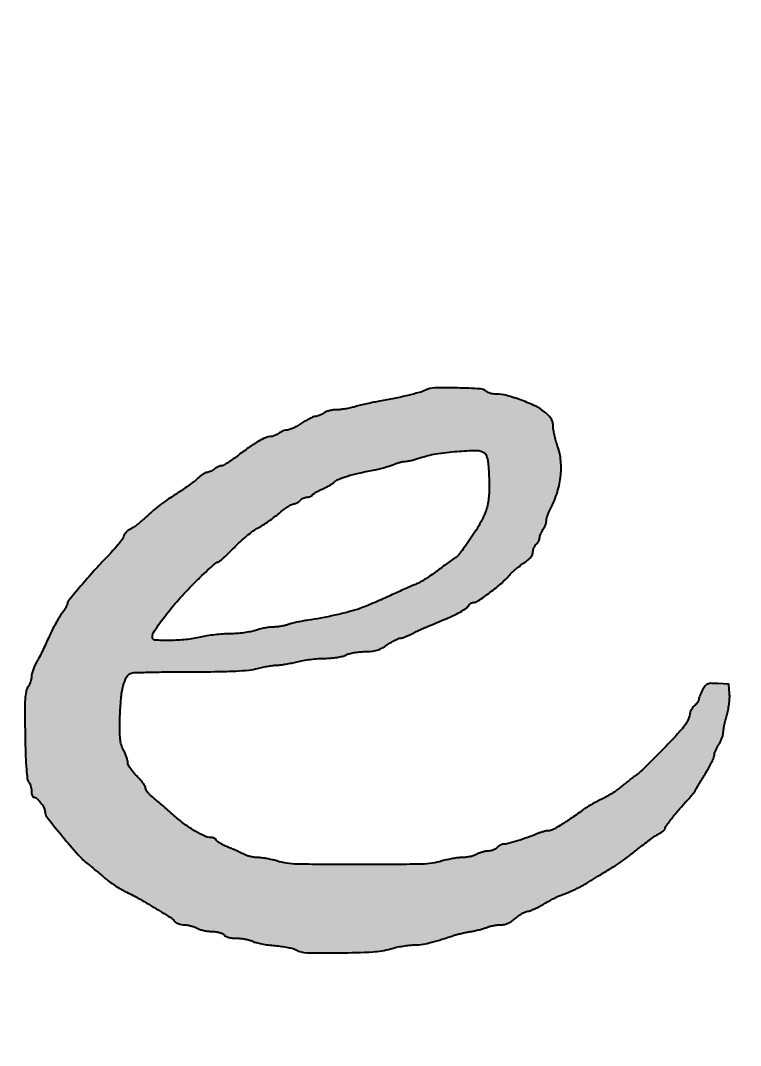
# Model space of a CAD drawing. Header units: millimetres. Extents: x 1287 to 21021, y -1522 to 4173.
# Drawn here: x 1391.1 to 1441.9, y 3714.7 to 3787 of the extents above; entities that cross this region are included whole.
import ezdxf

# ---------------------------------------------------------------- set-up
doc = ezdxf.new("R2010")
doc.units = ezdxf.units.MM

# ---------------------------------------------------------------- blocks, each defined once
blk = doc.blocks.new('logo2')
at = {"lineweight": 40}
h = blk.add_hatch(color=256, dxfattribs=at)
h.dxf.hatch_style = 1
h.paths.add_polyline_path([(16912.808, 10511.482, -0.10386), (16912.962, 10511.514, 0.074645), (16913.112, 10511.536, 0.015041), (16913.367, 10511.623, 0.015586), (16913.66, 10511.744, 0.014007), (16913.956, 10511.886, -0.00461), (16914.268, 10512.043, -0.003623), (16914.608, 10512.208, -0.003664), (16914.927, 10512.357, -0.009002), (16915.164, 10512.46, 0.003189), (16917.013, 10513.24, 0.016214), (16918.025, 10513.714, 0.027874), (16918.631, 10514.067, 0.11217), (16918.926, 10514.374, -0.07015), (16919.007, 10514.473, -0.053365), (16919.119, 10514.557, -0.054172), (16919.244, 10514.614, -0.07991), (16919.363, 10514.633, 0.154298), (16919.755, 10514.757, 0.008806), (16920.794, 10515.514, 0.014206), (16921.799, 10516.32, 0.041745), (16922.425, 10516.949, -0.027969), (16922.662, 10517.201, -0.013077), (16922.994, 10517.5, -0.012945), (16923.361, 10517.798, -0.017691), (16923.707, 10518.045, 0.023955), (16924.07, 10518.311, 0.048924), (16924.321, 10518.558, 0.064986), (16924.47, 10518.793, 0.109249), (16924.52, 10519.02, -0.057938), (16924.542, 10519.206, -0.043602), (16924.606, 10519.4, -0.044622), (16924.701, 10519.576, -0.07361), (16924.813, 10519.701, 0.057757), (16924.925, 10519.818, 0.043593), (16925.019, 10519.968, 0.044589), (16925.084, 10520.128, 0.073832), (16925.105, 10520.272, -0.065773), (16925.125, 10520.425, -0.030473), (16925.189, 10520.615, -0.029543), (16925.282, 10520.81, -0.036227), (16925.391, 10520.979, 0.038258), (16925.501, 10521.15, 0.029362), (16925.595, 10521.352, 0.03009), (16925.661, 10521.552, 0.05998), (16925.684, 10521.717, -0.051701), (16925.705, 10521.891, -0.020663), (16925.768, 10522.123, -0.020175), (16925.857, 10522.37, -0.023973), (16925.961, 10522.594, 0.041003), (16926.584, 10524.063, 0.048881), (16926.914, 10525.53, 0.052479), (16926.941, 10526.938, 0.063089), (16926.663, 10528.232, -0.015578), (16926.514, 10528.7, -0.013865), (16926.389, 10529.196, -0.014056), (16926.301, 10529.648, -0.041024), (16926.275, 10529.965, 0.056759), (16926.236, 10530.304, 0.076412), (16926.122, 10530.591, 0.061259), (16925.905, 10530.874, 0.023964), (16925.543, 10531.208, 0.064414), (16924.758, 10531.711, 0.022278), (16923.515, 10532.232, 0.022224), (16922.232, 10532.639, 0.06587), (16921.318, 10532.76, -0.035262), (16921.064, 10532.778, -0.033676), (16920.81, 10532.832, -0.035507), (16920.593, 10532.91, -0.092222), (16920.456, 10533.004, 0.18575), (16919.954, 10533.227, 0.00757), (16917.935, 10533.299, 0.010399), (16915.962, 10533.299, 0.104474), (16915.164, 10533.113, -0.040796), (16914.603, 10532.904, -0.009333), (16913.622, 10532.647, -0.009282), (16912.442, 10532.385, -0.007538), (16911.168, 10532.147, 0.007687), (16910.652, 10532.051, 0.005175), (16910.063, 10531.925, 0.00519), (16909.497, 10531.791, 0.010246), (16909.051, 10531.671, -0.0171), (16908.635, 10531.566, -0.012683), (16908.17, 10531.477, -0.012868), (16907.725, 10531.415, -0.028087), (16907.382, 10531.396, 0.034639), (16907.079, 10531.375, 0.029102), (16906.763, 10531.312, 0.030102), (16906.48, 10531.219, 0.068182), (16906.284, 10531.11, -0.035522), (16906.115, 10530.999, -0.02866), (16905.92, 10530.906, -0.029588), (16905.728, 10530.84, -0.063559), (16905.574, 10530.817, 0.092723), (16905.394, 10530.78, 0.017467), (16905.085, 10530.641, 0.018093), (16904.733, 10530.451, 0.015728), (16904.377, 10530.226, -0.018129), (16904.017, 10530.002, -0.020088), (16903.655, 10529.813, -0.019916), (16903.335, 10529.678, -0.090539), (16903.137, 10529.641, 0.059906), (16902.967, 10529.621, 0.031109), (16902.763, 10529.557, 0.030504), (16902.558, 10529.465, 0.040486), (16902.386, 10529.355, -0.038943), (16902.214, 10529.245, -0.029514), (16902.011, 10529.151, -0.030175), (16901.808, 10529.086, -0.059142), (16901.64, 10529.063, 0.10484), (16901.226, 10528.968, 0.024496), (16900.591, 10528.634, 0.020124), (16899.778, 10528.11, 0.00915), (16898.757, 10527.363, -0.010092), (16898.315, 10527.041, -0.0135), (16897.901, 10526.768, -0.010685), (16897.547, 10526.559, -0.122785), (16897.393, 10526.517, 0.074697), (16897.267, 10526.495, 0.027081), (16897.099, 10526.428, 0.026116), (16896.92, 10526.334, 0.028159), (16896.756, 10526.224, -0.027736), (16896.593, 10526.115, -0.026593), (16896.417, 10526.022, -0.027543), (16896.253, 10525.957, -0.08021), (16896.133, 10525.938, 0.11798), (16896.004, 10525.907, 0.024312), (16895.801, 10525.792, 0.024329), (16895.573, 10525.63, 0.020788), (16895.349, 10525.439, -0.021931), (16895.064, 10525.197, -0.007234), (16894.623, 10524.865, -0.007183), (16894.124, 10524.512, -0.008081), (16893.634, 10524.186, 0.005414), (16892.68, 10523.561, 0.01496), (16892.027, 10523.093, 0.016851), (16891.447, 10522.62, 0.008629), (16890.751, 10521.99, -0.013671), (16890.415, 10521.691, -0.01231), (16890.052, 10521.401, -0.012427), (16889.713, 10521.157, -0.037622), (16889.467, 10521.015, 0.052566), (16889.267, 10520.891, 0.042553), (16889.081, 10520.72, 0.04411), (16888.935, 10520.53, 0.080139), (16888.859, 10520.35, -0.096484), (16888.748, 10520.115, -0.011755), (16888.402, 10519.662, -0.013652), (16887.955, 10519.137, -0.010846), (16887.448, 10518.596, 0.010289), (16886.32, 10517.397, 0.0083), (16885.158, 10516.064, 0.003084), (16884.081, 10514.772, 0.173821), (16883.977, 10514.482, -0.124289), (16883.952, 10514.383, -0.009487), (16883.816, 10514.142, -0.012595), (16883.639, 10513.857, -0.009255), (16883.428, 10513.55, 0.021877), (16883.179, 10513.167, 0.009388), (16882.879, 10512.635, 0.009285), (16882.58, 10512.055, 0.012094), (16882.329, 10511.514, -0.00645), (16882.085, 10510.97, -0.005008), (16881.805, 10510.384, -0.005041), (16881.534, 10509.844, -0.012131), (16881.319, 10509.45, 0.022856), (16881.143, 10509.11, 0.021335), (16880.994, 10508.748, 0.021868), (16880.89, 10508.415, 0.065024), (16880.859, 10508.178, -0.051982), (16880.836, 10507.964, -0.029529), (16880.767, 10507.712, -0.029134), (16880.667, 10507.464, -0.042195), (16880.548, 10507.26, 0.107984), (16880.385, 10506.869, 0.030793), (16880.307, 10506.212, 0.016148), (16880.279, 10505.129, 0.002651), (16880.305, 10503.035, 0.003517), (16880.349, 10501.259, 0.011314), (16880.413, 10500.079, 0.010735), (16880.494, 10499.259, 0.168076), (16880.615, 10499.01, -0.08474), (16880.709, 10498.878, -0.037093), (16880.787, 10498.678, -0.035325), (16880.841, 10498.447, -0.039577), (16880.859, 10498.221, 0.032587), (16880.872, 10498.012, 0.050121), (16880.914, 10497.835, 0.064719), (16880.974, 10497.713, 0.250466), (16881.046, 10497.675, -0.185152), (16881.314, 10497.572, -0.041156), (16881.656, 10497.209, -0.042449), (16881.941, 10496.782, -0.126735), (16882.028, 10496.445, 0.168037), (16882.196, 10495.96, 0.005033), (16883.557, 10494.263, 0.009897), (16884.917, 10492.668, 0.045452), (16885.802, 10491.836, -0.005064), (16886.096, 10491.601, -0.002205), (16886.485, 10491.281, -0.002158), (16886.891, 10490.941, -0.002872), (16887.259, 10490.627, 0.019607), (16887.649, 10490.316, 0.012594), (16888.123, 10489.986, 0.012699), (16888.605, 10489.684, 0.023182), (16889.014, 10489.468, -0.017768), (16890.13, 10488.893, -0.008013), (16891.553, 10488.064, -0.00489), (16892.924, 10487.217, -0.078923), (16893.331, 10486.86, 0.093257), (16893.468, 10486.746, 0.041627), (16893.683, 10486.649, 0.039291), (16893.934, 10486.582, 0.042851), (16894.186, 10486.558, -0.03678), (16894.455, 10486.535, -0.024177), (16894.761, 10486.47, -0.024093), (16895.052, 10486.379, -0.041997), (16895.283, 10486.272, 0.051944), (16895.526, 10486.165, 0.023561), (16895.863, 10486.073, 0.023028), (16896.231, 10486.01, 0.029213), (16896.574, 10485.987, -0.030149), (16896.912, 10485.963, -0.037322), (16897.221, 10485.899, -0.04191), (16897.471, 10485.805, -0.108465), (16897.622, 10485.687, 0.110106), (16897.778, 10485.566, 0.045251), (16898.032, 10485.474, 0.038396), (16898.355, 10485.415, 0.026263), (16898.727, 10485.395, -0.026336), (16899.096, 10485.375, -0.020865), (16899.491, 10485.317, -0.02132), (16899.854, 10485.232, -0.04829), (16900.117, 10485.13, 0.054314), (16900.41, 10485.02, 0.014176), (16900.9, 10484.909, 0.014311), (16901.473, 10484.814, 0.014058), (16902.046, 10484.752, -0.013997), (16902.616, 10484.69, -0.014977), (16903.169, 10484.598, -0.014688), (16903.637, 10484.49, -0.06569), (16903.898, 10484.385, 0.125069), (16904.824, 10484.13, 0.0076), (16907.722, 10484.119, 0.011), (16910.573, 10484.214, 0.056008), (16912.135, 10484.477, -0.016499), (16912.643, 10484.605, -0.012453), (16913.208, 10484.712, -0.012605), (16913.745, 10484.787, -0.028212), (16914.156, 10484.81, 0.035433), (16914.774, 10484.854, 0.023132), (16915.476, 10484.988, 0.016727), (16916.367, 10485.232, 0.006247), (16917.601, 10485.632, -0.016793), (16917.886, 10485.718, -0.007293), (16918.271, 10485.814, -0.0072), (16918.684, 10485.904, -0.00951), (16919.063, 10485.974, 0.012531), (16919.439, 10486.045, 0.00977), (16919.843, 10486.141, 0.009921), (16920.217, 10486.245, 0.023633), (16920.488, 10486.341, -0.03289), (16920.746, 10486.427, -0.01813), (16921.07, 10486.499, -0.018051), (16921.406, 10486.548, -0.027527), (16921.7, 10486.564, 0.052461), (16922.037, 10486.6, 0.051284), (16922.364, 10486.705, 0.046112), (16922.69, 10486.886, 0.030411), (16923.029, 10487.149, -0.023557), (16923.311, 10487.374, -0.025137), (16923.606, 10487.566, -0.025805), (16923.875, 10487.704, -0.097062), (16924.059, 10487.747, 0.079012), (16924.258, 10487.786, 0.015085), (16924.602, 10487.924, 0.015752), (16924.998, 10488.111, 0.013917), (16925.398, 10488.331, -0.003926), (16925.792, 10488.558, -0.004525), (16926.171, 10488.768, -0.004077), (16926.496, 10488.94, -0.026424), (16926.664, 10489.017, 0.004715), (16927.577, 10489.385, 0.011524), (16928.239, 10489.677, 0.014709), (16928.779, 10489.951, 0.01529), (16929.296, 10490.253, -0.001299), (16929.633, 10490.462, -0.001037), (16930, 10490.688, -0.001024), (16930.333, 10490.891, -0.002596), (16930.581, 10491.04, 0.005247), (16931.508, 10491.603, 0.012352), (16932.184, 10492.047, 0.012768), (16932.824, 10492.515, 0.005964), (16933.63, 10493.152, -0.006923), (16934.16, 10493.569, -0.00712), (16934.695, 10493.966, -0.006918), (16935.168, 10494.297, -0.029887), (16935.463, 10494.473, 0.0226), (16935.676, 10494.596, 0.030505), (16935.857, 10494.727, 0.031101), (16935.987, 10494.849, 0.191495), (16936.021, 10494.933, -0.161574), (16936.096, 10495.159, -0.005588), (16936.669, 10495.91, -0.011278), (16937.3, 10496.682, -0.015969), (16937.899, 10497.338, 0.011872), (16938.116, 10497.571, 0.010269), (16938.333, 10497.827, 0.010348), (16938.519, 10498.065, 0.029357), (16938.636, 10498.242, -0.003589), (16938.76, 10498.453, -0.000602), (16938.997, 10498.848, -0.000663), (16939.279, 10499.315, -0.000599), (16939.578, 10499.808, 0.011174), (16939.858, 10500.292, 0.013979), (16940.094, 10500.752, 0.012224), (16940.271, 10501.147, 0.098611), (16940.31, 10501.34, -0.076171), (16940.336, 10501.506, -0.023365), (16940.425, 10501.745, -0.022785), (16940.55, 10502.007, -0.023107), (16940.699, 10502.255, 0.03112), (16940.847, 10502.513, 0.025917), (16940.973, 10502.803, 0.026684), (16941.06, 10503.081, 0.061917), (16941.087, 10503.297, -0.03923), (16941.107, 10503.541, -0.010181), (16941.177, 10503.927, -0.010271), (16941.276, 10504.365, -0.010366), (16941.392, 10504.8, 0.022374), (16941.504, 10505.262, 0.016151), (16941.589, 10505.784, 0.016402), (16941.638, 10506.287, 0.033823), (16941.636, 10506.682), (16941.576, 10507.518), (16940.601, 10507.572, 0.015227), (16940.011, 10507.587, 0.098287), (16939.721, 10507.528, 0.130895), (16939.515, 10507.369, 0.035125), (16939.285, 10507.021, 0.014918), (16939.155, 10506.772, 0.016766), (16939.044, 10506.524, 0.016166), (16938.965, 10506.308, 0.080479), (16938.944, 10506.181, -0.115246), (16938.918, 10506.069, -0.035816), (16938.83, 10505.919, -0.03378), (16938.703, 10505.759, -0.031379), (16938.554, 10505.614, 0.053445), (16938.405, 10505.456, 0.042156), (16938.279, 10505.257, 0.043408), (16938.193, 10505.049, 0.076919), (16938.165, 10504.867, -0.087661), (16938.129, 10504.663, -0.028392), (16938.007, 10504.381, -0.027321), (16937.834, 10504.077, -0.027535), (16937.629, 10503.794, -0.018743), (16936.775, 10502.82, -0.005787), (16935.417, 10501.418, -0.004467), (16934.046, 10500.058, -0.041272), (16933.401, 10499.527, 0.010033), (16933.136, 10499.335, 0.0046), (16932.799, 10499.075, 0.004562), (16932.449, 10498.795, 0.006286), (16932.14, 10498.536, -0.024229), (16931.802, 10498.274, -0.012726), (16931.361, 10497.98, -0.012702), (16930.89, 10497.701, -0.019053), (16930.465, 10497.484, 0.012965), (16930.043, 10497.275, 0.009195), (16929.58, 10497.018, 0.009259), (16929.147, 10496.758, 0.019303), (16928.821, 10496.536, -0.007711), (16927.762, 10495.777, -0.015512), (16926.9, 10495.218, -0.015802), (16926.223, 10494.837, -0.120851), (16925.872, 10494.751, 0.049117), (16925.689, 10494.733, 0.01648), (16925.427, 10494.672, 0.016204), (16925.14, 10494.585, 0.017823), (16924.868, 10494.482, -0.0141), (16924.073, 10494.173, -0.010322), (16923.174, 10493.874, -0.008065), (16922.346, 10493.632, -0.067959), (16921.962, 10493.581, 0.076234), (16921.822, 10493.56, 0.044657), (16921.666, 10493.495, 0.043506), (16921.518, 10493.401, 0.056145), (16921.402, 10493.289, -0.082251), (16921.272, 10493.177, -0.043112), (16921.08, 10493.081, -0.041359), (16920.861, 10493.014, -0.049701), (16920.647, 10492.99, 0.042118), (16920.415, 10492.967, 0.024027), (16920.143, 10492.903, 0.024005), (16919.871, 10492.812, 0.036357), (16919.647, 10492.704, -0.05161), (16919.404, 10492.597, -0.02359), (16919.069, 10492.506, -0.023088), (16918.704, 10492.442, -0.029437), (16918.363, 10492.419, 0.026606), (16917.989, 10492.396, 0.013194), (16917.518, 10492.329, 0.013042), (16917.033, 10492.233, 0.018637), (16916.608, 10492.122, -0.069743), (16914.861, 10491.848, -0.004004), (16909.414, 10491.805, -0.004004), (16903.967, 10491.848, -0.069743), (16902.22, 10492.122, 0.016538), (16901.805, 10492.233, 0.012942), (16901.348, 10492.327, 0.013161), (16900.917, 10492.392, 0.031006), (16900.593, 10492.412, -0.033502), (16900.299, 10492.432, -0.022641), (16899.969, 10492.492, -0.022955), (16899.652, 10492.579, -0.041709), (16899.406, 10492.683, 0.010807), (16899.147, 10492.812, 0.004179), (16898.783, 10492.98, 0.004139), (16898.386, 10493.155, 0.005114), (16898.011, 10493.311, -0.01663), (16897.664, 10493.466, -0.019433), (16897.346, 10493.636, -0.018766), (16897.091, 10493.799, -0.101971), (16896.978, 10493.917, 0.07923), (16896.895, 10494.012, 0.053047), (16896.775, 10494.093, 0.052223), (16896.637, 10494.148, 0.068843), (16896.504, 10494.166, -0.105976), (16895.938, 10494.288, -0.02803), (16895.113, 10494.716, -0.0265), (16894.186, 10495.332, -0.021704), (16893.264, 10496.084, 0.002353), (16892.746, 10496.54, 0.002207), (16892.21, 10497.005, 0.002201), (16891.729, 10497.414, 0.007512), (16891.412, 10497.673, -0.027969), (16891.177, 10497.881, -0.03222), (16890.979, 10498.105, -0.034036), (16890.839, 10498.313, -0.131735), (16890.799, 10498.462, 0.136762), (16890.754, 10498.624, 0.022068), (16890.57, 10498.9, 0.022965), (16890.318, 10499.213, 0.018384), (16890.02, 10499.527, -0.024135), (16889.721, 10499.848, -0.027579), (16889.469, 10500.182, -0.028348), (16889.29, 10500.486, -0.119851), (16889.24, 10500.69, 0.061021), (16889.216, 10500.891, 0.020463), (16889.132, 10501.175, 0.019997), (16889.014, 10501.484, 0.021604), (16888.873, 10501.776, -0.051583), (16888.685, 10502.235, -0.045261), (16888.585, 10502.744, -0.026921), (16888.548, 10503.462, -0.005924), (16888.566, 10504.697, -0.016104), (16888.657, 10506.253, -0.040574), (16888.851, 10507.371, -0.059229), (16889.141, 10508.116, -0.180606), (16889.541, 10508.469, -0.084399), (16889.785, 10508.518, -0.001383), (16891.176, 10508.555, -0.003554), (16892.8, 10508.583, -0.002347), (16894.665, 10508.593, 0.002932), (16897.058, 10508.608, 0.00927), (16898.66, 10508.657, 0.013311), (16899.787, 10508.743, 0.039947), (16900.545, 10508.883, -0.01247), (16901.002, 10508.993, -0.010738), (16901.486, 10509.086, -0.010881), (16901.929, 10509.152, -0.030553), (16902.241, 10509.173, 0.030503), (16902.557, 10509.193, 0.010362), (16903.011, 10509.26, 0.01027), (16903.512, 10509.355, 0.011651), (16903.988, 10509.467, -0.021427), (16904.51, 10509.58, -0.011805), (16905.155, 10509.674, -0.01177), (16905.815, 10509.739, -0.01847), (16906.385, 10509.761, 0.018476), (16906.935, 10509.782, 0.020839), (16907.46, 10509.843, 0.022343), (16907.91, 10509.936, 0.058364), (16908.218, 10510.053, -0.05555), (16908.508, 10510.166, -0.020669), (16908.935, 10510.26, -0.020202), (16909.413, 10510.325, -0.023021), (16909.875, 10510.348, 0.02234), (16910.476, 10510.377, 0.049491), (16910.926, 10510.464, 0.051113), (16911.342, 10510.636, 0.025228), (16911.831, 10510.933, -0.013573), (16912.18, 10511.155, -0.016648), (16912.518, 10511.343, -0.015179)])
h.paths.add_polyline_path([(16891.563, 10512.158, -0.012864), (16892.487, 10513.428, -0.016903), (16893.656, 10514.85, -0.015235), (16894.957, 10516.241, -0.005505), (16895.698, 10516.969, -0.008405), (16896.358, 10517.583, -0.003863), (16896.928, 10518.088, -0.181162), (16897.071, 10518.141, 0.174187), (16897.206, 10518.19, 0.008142), (16897.58, 10518.509, 0.012628), (16898.017, 10518.914, 0.008661), (16898.492, 10519.393, -0.016169), (16899.017, 10519.908, -0.013572), (16899.607, 10520.421, -0.013777), (16900.17, 10520.859, -0.036213), (16900.604, 10521.132, 0.019587), (16901.021, 10521.375, 0.010178), (16901.522, 10521.709, 0.010089), (16902.024, 10522.073, 0.015132), (16902.445, 10522.412, -0.015503), (16902.823, 10522.716, -0.019411), (16903.193, 10522.974, -0.017925), (16903.513, 10523.163, -0.123959), (16903.689, 10523.208, 0.075682), (16903.828, 10523.23, 0.044316), (16903.985, 10523.295, 0.04304), (16904.133, 10523.39, 0.055746), (16904.249, 10523.501, -0.06168), (16904.368, 10523.613, -0.044203), (16904.525, 10523.708, -0.04449), (16904.692, 10523.772, -0.06939), (16904.846, 10523.794, 0.050562), (16904.991, 10523.809, 0.047864), (16905.132, 10523.852, 0.051469), (16905.25, 10523.916, 0.104916), (16905.323, 10523.992, -0.102489), (16905.412, 10524.086, -0.018155), (16905.618, 10524.219, -0.018998), (16905.875, 10524.358, -0.01608), (16906.155, 10524.486, 0.018444), (16906.454, 10524.625, 0.014845), (16906.766, 10524.794, 0.015095), (16907.044, 10524.968, 0.036706), (16907.234, 10525.117, -0.087847), (16907.637, 10525.37, -0.022608), (16908.365, 10525.628, -0.018939), (16909.346, 10525.886, -0.009448), (16910.605, 10526.142, 0.013353), (16911.037, 10526.233, 0.009637), (16911.514, 10526.357, 0.009755), (16911.964, 10526.493, 0.020802), (16912.304, 10526.619, -0.017326), (16912.602, 10526.731, -0.015926), (16912.915, 10526.826, -0.016168), (16913.2, 10526.893, -0.049569), (16913.397, 10526.913, 0.04572), (16913.603, 10526.931, 0.011997), (16913.929, 10527, 0.012553), (16914.312, 10527.1, 0.011587), (16914.66, 10527.209, -0.041325), (16916.077, 10527.563, -0.021264), (16917.893, 10527.781, -0.015763), (16919.624, 10527.86, -0.166413), (16920.286, 10527.644, -0.125994), (16920.444, 10527.446, -0.051045), (16920.553, 10527.118, -0.032998), (16920.63, 10526.625, -0.010436), (16920.68, 10525.883, -0.019096), (16920.694, 10524.126, -0.05639), (16920.522, 10522.934, -0.059406), (16920.094, 10521.844, -0.022969), (16919.26, 10520.449, -0.006174), (16918.782, 10519.746, -0.00903), (16918.342, 10519.14, -0.005118), (16917.96, 10518.643, -0.1415), (16917.828, 10518.548, 0.063945), (16917.685, 10518.475, 0.00397), (16917.296, 10518.205, 0.005839), (16916.836, 10517.873, 0.00429), (16916.334, 10517.495, -0.010507), (16915.799, 10517.102, -0.009993), (16915.239, 10516.725, -0.009997), (16914.73, 10516.412, -0.034517), (16914.385, 10516.239, 0.003904), (16914.037, 10516.091, 0.001309), (16913.526, 10515.868, 0.001284), (16912.97, 10515.621, 0.001469), (16912.435, 10515.38, -0.001047), (16911.137, 10514.794, -0.005206), (16910.403, 10514.473, -0.008807), (16909.859, 10514.254, -0.008945), (16909.317, 10514.057, -0.019569), (16908.457, 10513.799, -0.008205), (16907.281, 10513.517, -0.008197), (16906.035, 10513.261, -0.01204), (16904.931, 10513.08, 0.010169), (16904.443, 10513.002, 0.00932), (16903.944, 10512.902, 0.00935), (16903.502, 10512.797, 0.029824), (16903.213, 10512.703, -0.034728), (16902.95, 10512.621, -0.017308), (16902.607, 10512.552, -0.017097), (16902.246, 10512.504, -0.024082), (16901.922, 10512.489, 0.030197), (16901.578, 10512.468, 0.01578), (16901.155, 10512.403, 0.015699), (16900.722, 10512.308, 0.023138), (16900.35, 10512.196, -0.036537), (16899.936, 10512.083, -0.014726), (16899.358, 10511.988, -0.014492), (16898.726, 10511.921, -0.017813), (16898.133, 10511.897, 0.016227), (16897.516, 10511.874, 0.010655), (16896.811, 10511.809, 0.010778), (16896.122, 10511.716, 0.020327), (16895.575, 10511.608, -0.034033), (16894.327, 10511.395, -0.023722), (16892.9, 10511.318, -0.015287), (16891.604, 10511.35, -0.398146), (16891.384, 10511.583, -0.151861)], flags=16)
for points in [[(16915.164, 10533.113, -0.040795), (16914.603, 10532.904, -0.009334), (16913.621, 10532.647, -0.00928), (16912.442, 10532.385, -0.007539), (16911.168, 10532.147, 0.007688), (16910.652, 10532.051, 0.005164), (16910.064, 10531.925, 0.005201), (16909.497, 10531.791, 0.010245), (16909.051, 10531.671, -0.017101), (16908.635, 10531.566, -0.01269), (16908.169, 10531.477, -0.01286), (16907.725, 10531.415, -0.028087), (16907.382, 10531.396, 0.034642), (16907.079, 10531.375, 0.029099), (16906.763, 10531.312, 0.030102), (16906.48, 10531.219, 0.068184), (16906.284, 10531.11, -0.035526), (16906.115, 10530.999, -0.02869), (16905.919, 10530.906, -0.029551), (16905.728, 10530.84, -0.063563), (16905.574, 10530.817, 0.092725), (16905.394, 10530.78, 0.017448), (16905.086, 10530.641, 0.018117), (16904.733, 10530.45, 0.015721), (16904.377, 10530.226, -0.018126), (16904.017, 10530.002, -0.020095), (16903.655, 10529.813, -0.019912), (16903.335, 10529.678, -0.09054), (16903.137, 10529.641, 0.059902), (16902.967, 10529.621, 0.031153), (16902.762, 10529.557, 0.030466), (16902.558, 10529.465, 0.040482), (16902.386, 10529.355, -0.038939), (16902.214, 10529.245, -0.029506), (16902.011, 10529.151, -0.030188), (16901.808, 10529.086, -0.05914), (16901.64, 10529.063, 0.104839), (16901.226, 10528.968, 0.024495), (16900.591, 10528.634, 0.020124), (16899.778, 10528.11, 0.00915), (16898.757, 10527.363, -0.010092), (16898.315, 10527.041, -0.013521), (16897.9, 10526.768, -0.010665), (16897.547, 10526.559, -0.122784), (16897.393, 10526.517, 0.074697), (16897.267, 10526.495, 0.027057), (16897.099, 10526.428, 0.026117), (16896.92, 10526.334, 0.028182), (16896.756, 10526.224, -0.027758), (16896.593, 10526.115, -0.026561), (16896.417, 10526.022, -0.027556), (16896.253, 10525.957, -0.080207), (16896.133, 10525.938, 0.117978), (16896.004, 10525.907, 0.024315), (16895.801, 10525.792, 0.024317), (16895.573, 10525.63, 0.020797), (16895.349, 10525.439, -0.021931), (16895.064, 10525.197, -0.007229), (16894.624, 10524.866, -0.007184), (16894.124, 10524.512, -0.008084), (16893.634, 10524.186, 0.005414), (16892.68, 10523.561, 0.01496), (16892.027, 10523.093, 0.016852), (16891.447, 10522.62, 0.008628), (16890.751, 10521.99, -0.013665), (16890.415, 10521.692, -0.012306), (16890.052, 10521.401, -0.012438), (16889.713, 10521.157, -0.037619), (16889.467, 10521.015, 0.05256), (16889.267, 10520.891, 0.042553), (16889.081, 10520.72, 0.044116), (16888.935, 10520.53, 0.080137), (16888.859, 10520.35, -0.096482), (16888.748, 10520.115, -0.011792), (16888.401, 10519.661, -0.013615), (16887.955, 10519.137, -0.010847), (16887.448, 10518.596, 0.01029), (16886.32, 10517.397, 0.008299), (16885.158, 10516.064, 0.003084), (16884.081, 10514.772, 0.173822), (16883.977, 10514.482, -0.124289), (16883.952, 10514.383, -0.009499), (16883.816, 10514.141, -0.012587), (16883.638, 10513.857, -0.009251), (16883.428, 10513.55, 0.021876), (16883.179, 10513.167, 0.009396), (16882.879, 10512.635, 0.009277), (16882.58, 10512.055, 0.012095), (16882.329, 10511.514, -0.006447), (16882.085, 10510.971, -0.004998), (16881.806, 10510.385, -0.005055), (16881.534, 10509.844, -0.01213), (16881.319, 10509.45, 0.02286), (16881.143, 10509.11, 0.021333), (16880.994, 10508.748, 0.021867), (16880.89, 10508.415, 0.065023), (16880.859, 10508.178, -0.051983), (16880.836, 10507.964, -0.0295), (16880.768, 10507.712, -0.02916), (16880.667, 10507.464, -0.042198), (16880.548, 10507.26, 0.107984), (16880.385, 10506.869, 0.030793), (16880.307, 10506.212, 0.016149), (16880.279, 10505.129, 0.002652), (16880.305, 10503.035, 0.003516), (16880.349, 10501.259, 0.011313), (16880.413, 10500.079, 0.010735), (16880.494, 10499.259, 0.168076), (16880.615, 10499.01, -0.084743), (16880.709, 10498.878, -0.037093), (16880.787, 10498.678, -0.035337), (16880.841, 10498.447, -0.039563), (16880.859, 10498.221, 0.032587), (16880.872, 10498.012, 0.050124), (16880.914, 10497.835, 0.064709), (16880.974, 10497.713, 0.250471), (16881.046, 10497.675, -0.185153), (16881.314, 10497.572, -0.041156), (16881.656, 10497.209, -0.042449), (16881.941, 10496.782, -0.126735), (16882.028, 10496.445, 0.168037), (16882.196, 10495.96, 0.005033), (16883.557, 10494.263, 0.009898), (16884.917, 10492.668, 0.045452), (16885.802, 10491.836, -0.005063), (16886.096, 10491.601, -0.002191), (16886.482, 10491.284, -0.002168), (16886.891, 10490.942, -0.002876), (16887.259, 10490.627, 0.019605), (16887.649, 10490.316, 0.012614), (16888.123, 10489.985, 0.01268), (16888.605, 10489.684, 0.023182), (16889.014, 10489.468, -0.017767), (16890.13, 10488.893, -0.008013), (16891.553, 10488.064, -0.00489), (16892.924, 10487.217, -0.078922), (16893.331, 10486.86, 0.093256), (16893.468, 10486.746, 0.041635), (16893.683, 10486.649, 0.0393), (16893.934, 10486.582, 0.042834), (16894.186, 10486.558, -0.036775), (16894.455, 10486.535, -0.024064), (16894.759, 10486.471, -0.024213), (16895.052, 10486.379, -0.041995), (16895.283, 10486.272, 0.051945), (16895.526, 10486.165, 0.023563), (16895.863, 10486.073, 0.023028), (16896.231, 10486.01, 0.029209), (16896.574, 10485.987, -0.030147), (16896.912, 10485.963, -0.037328), (16897.221, 10485.899, -0.041904), (16897.471, 10485.805, -0.108467), (16897.622, 10485.687, 0.110107), (16897.778, 10485.566, 0.04525), (16898.032, 10485.474, 0.038393), (16898.355, 10485.415, 0.026265), (16898.727, 10485.395, -0.026334), (16899.096, 10485.375, -0.020866), (16899.491, 10485.317, -0.02132), (16899.854, 10485.232, -0.048289), (16900.117, 10485.13, 0.054314), (16900.41, 10485.02, 0.01418), (16900.9, 10484.909, 0.01424), (16901.47, 10484.814, 0.014125), (16902.046, 10484.752, -0.01399), (16902.616, 10484.69, -0.014992), (16903.169, 10484.598, -0.014679), (16903.637, 10484.49, -0.06569), (16903.898, 10484.385, 0.125069), (16904.824, 10484.13, 0.0076), (16907.722, 10484.119, 0.011), (16910.573, 10484.214, 0.056008), (16912.135, 10484.477, -0.016503), (16912.643, 10484.605, -0.012442), (16913.208, 10484.712, -0.012615), (16913.745, 10484.787, -0.028212), (16914.156, 10484.81, 0.035435), (16914.774, 10484.854, 0.023129), (16915.476, 10484.988, 0.016728), (16916.367, 10485.232, 0.006247), (16917.601, 10485.632, -0.016795), (16917.886, 10485.718, -0.00729), (16918.271, 10485.814, -0.007204), (16918.684, 10485.904, -0.009507), (16919.063, 10485.974, 0.012534), (16919.439, 10486.045, 0.009779), (16919.843, 10486.141, 0.00991), (16920.217, 10486.245, 0.023632), (16920.488, 10486.341, -0.032892), (16920.746, 10486.427, -0.018151), (16921.071, 10486.499, -0.018031), (16921.406, 10486.548, -0.027524), (16921.7, 10486.564, 0.052489), (16922.038, 10486.6, 0.051247), (16922.363, 10486.705, 0.04612), (16922.69, 10486.886, 0.030411), (16923.029, 10487.149, -0.023545), (16923.31, 10487.374, -0.025157), (16923.606, 10487.566, -0.025796), (16923.875, 10487.704, -0.097064), (16924.059, 10487.747, 0.079012), (16924.258, 10487.786, 0.015091), (16924.602, 10487.924, 0.01575), (16924.998, 10488.111, 0.013914), (16925.397, 10488.331, -0.003925), (16925.792, 10488.558, -0.004534), (16926.172, 10488.768, -0.00407), (16926.496, 10488.94, -0.026423), (16926.664, 10489.017, 0.004715), (16927.577, 10489.385, 0.011524), (16928.239, 10489.677, 0.014722), (16928.779, 10489.951, 0.015276), (16929.296, 10490.253, -0.001295), (16929.631, 10490.461, -0.001027), (16929.995, 10490.685, -0.001038), (16930.333, 10490.891, -0.002596), (16930.581, 10491.04, 0.005246), (16931.508, 10491.603, 0.012357), (16932.184, 10492.047, 0.012764), (16932.824, 10492.515, 0.005964), (16933.63, 10493.152, -0.006916), (16934.159, 10493.568, -0.007123), (16934.695, 10493.966, -0.006923), (16935.168, 10494.297, -0.029887), (16935.463, 10494.473, 0.022604), (16935.676, 10494.596, 0.030493), (16935.857, 10494.727, 0.03111), (16935.987, 10494.849, 0.191493), (16936.021, 10494.933, -0.161574), (16936.096, 10495.159, -0.005588), (16936.669, 10495.91, -0.011276), (16937.3, 10496.682, -0.015971), (16937.899, 10497.338, 0.011865), (16938.116, 10497.571, 0.010254), (16938.333, 10497.826, 0.010372), (16938.519, 10498.065, 0.029355), (16938.636, 10498.242, -0.003589), (16938.76, 10498.453, -0.000609), (16939, 10498.852, -0.000665), (16939.283, 10499.321, -0.000592), (16939.578, 10499.808, 0.01117), (16939.858, 10500.292, 0.014014), (16940.094, 10500.754, 0.012193), (16940.271, 10501.147, 0.09861), (16940.31, 10501.34, -0.076171), (16940.336, 10501.506, -0.023361), (16940.425, 10501.745, -0.022781), (16940.55, 10502.007, -0.023114), (16940.699, 10502.255, 0.031117), (16940.847, 10502.513, 0.025912), (16940.972, 10502.803, 0.026692), (16941.06, 10503.081, 0.061918), (16941.087, 10503.297, -0.039228), (16941.107, 10503.541, -0.010185), (16941.177, 10503.928, -0.010294), (16941.276, 10504.366, -0.010339), (16941.392, 10504.8, 0.022375), (16941.504, 10505.262, 0.016167), (16941.589, 10505.784, 0.016384), (16941.638, 10506.287, 0.033824), (16941.636, 10506.682), (16941.576, 10507.518), (16940.601, 10507.572, 0.015228), (16940.011, 10507.587, 0.098285), (16939.721, 10507.528, 0.130896), (16939.515, 10507.369, 0.035127), (16939.285, 10507.021, 0.014935), (16939.155, 10506.771, 0.016718), (16939.045, 10506.524, 0.016197), (16938.965, 10506.308, 0.080475), (16938.944, 10506.181, -0.11524), (16938.918, 10506.069, -0.03585), (16938.83, 10505.918, -0.033699), (16938.704, 10505.759, -0.03143), (16938.554, 10505.614, 0.053447), (16938.405, 10505.456, 0.042126), (16938.279, 10505.257, 0.043442), (16938.193, 10505.049, 0.076913), (16938.165, 10504.867, -0.08766), (16938.129, 10504.663, -0.028395), (16938.007, 10504.381, -0.027319), (16937.834, 10504.077, -0.027535), (16937.629, 10503.794, -0.018743), (16936.775, 10502.82, -0.005785), (16935.418, 10501.418, -0.004468), (16934.046, 10500.058, -0.041272), (16933.401, 10499.527, 0.010033), (16933.136, 10499.335, 0.004605), (16932.799, 10499.075, 0.004558), (16932.449, 10498.795, 0.006284), (16932.14, 10498.536, -0.024228), (16931.802, 10498.274, -0.012763), (16931.359, 10497.979, -0.012669), (16930.89, 10497.7, -0.019049), (16930.465, 10497.484, 0.012966), (16930.043, 10497.275, 0.00918), (16929.58, 10497.019, 0.009274), (16929.147, 10496.758, 0.019303), (16928.821, 10496.536, -0.007711), (16927.762, 10495.777, -0.015516), (16926.9, 10495.218, -0.015797), (16926.223, 10494.837, -0.120852), (16925.872, 10494.751, 0.049118), (16925.689, 10494.733, 0.016468), (16925.427, 10494.672, 0.016206), (16925.14, 10494.585, 0.017831), (16924.868, 10494.482, -0.0141), (16924.073, 10494.173, -0.010323), (16923.174, 10493.874, -0.008064), (16922.346, 10493.632, -0.067959), (16921.962, 10493.581, 0.076233), (16921.822, 10493.56, 0.044678), (16921.666, 10493.495, 0.04349), (16921.518, 10493.401, 0.05614), (16921.402, 10493.289, -0.082252), (16921.272, 10493.177, -0.043106), (16921.08, 10493.081, -0.041361), (16920.861, 10493.014, -0.049704), (16920.647, 10492.99, 0.042114), (16920.415, 10492.967, 0.024099), (16920.142, 10492.903, 0.023936), (16919.871, 10492.812, 0.036359), (16919.647, 10492.704, -0.051611), (16919.404, 10492.597, -0.023605), (16919.069, 10492.506, -0.023078), (16918.704, 10492.442, -0.029433), (16918.363, 10492.419, 0.026607), (16917.989, 10492.396, 0.013187), (16917.518, 10492.329, 0.013049), (16917.033, 10492.233, 0.018636), (16916.608, 10492.122, -0.069743), (16914.861, 10491.848, -0.004004), (16909.414, 10491.805, -0.004004), (16903.967, 10491.848, -0.069743), (16902.22, 10492.122, 0.016542), (16901.805, 10492.233, 0.01295), (16901.347, 10492.327, 0.013148), (16900.917, 10492.392, 0.031007), (16900.593, 10492.412, -0.033504), (16900.299, 10492.432, -0.022687), (16899.968, 10492.492, -0.022906), (16899.652, 10492.579, -0.04171), (16899.406, 10492.683, 0.010809), (16899.147, 10492.812, 0.004184), (16898.783, 10492.98, 0.004139), (16898.385, 10493.155, 0.005107), (16898.011, 10493.311, -0.016621), (16897.664, 10493.466, -0.019451), (16897.346, 10493.636, -0.018757), (16897.091, 10493.799, -0.101969), (16896.978, 10493.917, 0.079221), (16896.895, 10494.012, 0.053053), (16896.775, 10494.093, 0.052233), (16896.637, 10494.148, 0.06883), (16896.504, 10494.166, -0.105974), (16895.938, 10494.288, -0.028031), (16895.113, 10494.716, -0.026498), (16894.186, 10495.332, -0.021706), (16893.264, 10496.084, 0.002361), (16892.745, 10496.542, 0.002205), (16892.209, 10497.006, 0.002195), (16891.729, 10497.414, 0.007513), (16891.412, 10497.673, -0.027967), (16891.177, 10497.881, -0.032221), (16890.979, 10498.105, -0.034037), (16890.839, 10498.313, -0.131734), (16890.799, 10498.462, 0.136763), (16890.754, 10498.624, 0.022067), (16890.57, 10498.9, 0.022965), (16890.318, 10499.213, 0.018384), (16890.02, 10499.527, -0.024133), (16889.721, 10499.847, -0.027581), (16889.469, 10500.182, -0.028349), (16889.29, 10500.486, -0.11985), (16889.24, 10500.69, 0.061022), (16889.216, 10500.891, 0.020463), (16889.132, 10501.175, 0.020015), (16889.014, 10501.484, 0.021586), (16888.873, 10501.776, -0.051585), (16888.685, 10502.235, -0.045259), (16888.585, 10502.744, -0.02692), (16888.548, 10503.462, -0.005924), (16888.566, 10504.697, -0.016104), (16888.657, 10506.253, -0.040573), (16888.851, 10507.371, -0.059231), (16889.141, 10508.116, -0.180605), (16889.541, 10508.469, -0.084398), (16889.785, 10508.518, -0.001383), (16891.177, 10508.555, -0.003553), (16892.8, 10508.583, -0.002347), (16894.665, 10508.593, 0.002932), (16897.058, 10508.608, 0.00927), (16898.66, 10508.657, 0.013311), (16899.787, 10508.743, 0.039946), (16900.545, 10508.883, -0.012466), (16901.002, 10508.993, -0.010746), (16901.486, 10509.087, -0.010876), (16901.929, 10509.152, -0.030553), (16902.241, 10509.173, 0.030502), (16902.557, 10509.193, 0.010371), (16903.012, 10509.26, 0.010268), (16903.512, 10509.355, 0.011644), (16903.988, 10509.467, -0.021427), (16904.51, 10509.58, -0.011814), (16905.155, 10509.674, -0.011761), (16905.815, 10509.739, -0.018471), (16906.385, 10509.761, 0.018477), (16906.935, 10509.782, 0.020835), (16907.46, 10509.843, 0.022346), (16907.91, 10509.936, 0.058363), (16908.218, 10510.053, -0.055548), (16908.508, 10510.166, -0.020683), (16908.935, 10510.26, -0.020194), (16909.414, 10510.325, -0.023017), (16909.875, 10510.348, 0.022338), (16910.476, 10510.377, 0.049515), (16910.927, 10510.464, 0.051091), (16911.342, 10510.636, 0.025227), (16911.831, 10510.933, -0.013578), (16912.18, 10511.155, -0.016626), (16912.517, 10511.343, -0.015197), (16912.808, 10511.482, -0.103859), (16912.962, 10511.514, 0.074645), (16913.112, 10511.536, 0.015049), (16913.367, 10511.623, 0.015578), (16913.66, 10511.744, 0.014008), (16913.956, 10511.886, -0.004611), (16914.268, 10512.043, -0.003623), (16914.608, 10512.208, -0.003663), (16914.927, 10512.357, -0.009002), (16915.164, 10512.46, 0.003189), (16917.013, 10513.24, 0.016214), (16918.025, 10513.714, 0.027874), (16918.631, 10514.067, 0.11217), (16918.926, 10514.374, -0.070145), (16919.007, 10514.473, -0.05337), (16919.119, 10514.557, -0.054168), (16919.244, 10514.614, -0.079916), (16919.363, 10514.633, 0.154298), (16919.755, 10514.757, 0.008806), (16920.794, 10515.514, 0.014206), (16921.799, 10516.32, 0.041744), (16922.425, 10516.949, -0.027969), (16922.662, 10517.201, -0.013095), (16922.995, 10517.501, -0.012929), (16923.361, 10517.798, -0.01769), (16923.707, 10518.045, 0.023954), (16924.07, 10518.311, 0.048924), (16924.321, 10518.558, 0.064984), (16924.47, 10518.793, 0.109252), (16924.52, 10519.02, -0.057946), (16924.542, 10519.206, -0.04364), (16924.606, 10519.401, -0.044574), (16924.701, 10519.576, -0.073612), (16924.813, 10519.701, 0.057755), (16924.925, 10519.818, 0.043611), (16925.019, 10519.969, 0.044569), (16925.084, 10520.128, 0.073839), (16925.105, 10520.272, -0.065775), (16925.125, 10520.425, -0.030474), (16925.189, 10520.615, -0.029537), (16925.282, 10520.81, -0.036233), (16925.391, 10520.979, 0.038268), (16925.501, 10521.15, 0.029363), (16925.595, 10521.352, 0.030084), (16925.661, 10521.552, 0.059976), (16925.684, 10521.717, -0.051703), (16925.705, 10521.891, -0.020656), (16925.768, 10522.123, -0.020179), (16925.857, 10522.37, -0.023975), (16925.961, 10522.594, 0.041002), (16926.584, 10524.063, 0.048882), (16926.914, 10525.53, 0.052482), (16926.941, 10526.938, 0.063087), (16926.663, 10528.232, -0.015581), (16926.514, 10528.701, -0.013862), (16926.389, 10529.196, -0.014055), (16926.301, 10529.648, -0.041025), (16926.275, 10529.965, 0.056759), (16926.236, 10530.304, 0.07641), (16926.122, 10530.591, 0.06126), (16925.905, 10530.874, 0.023961), (16925.543, 10531.208, 0.064418), (16924.758, 10531.711, 0.022278), (16923.515, 10532.232, 0.022224), (16922.232, 10532.639, 0.06587), (16921.318, 10532.76, -0.03529), (16921.063, 10532.778, -0.033655), (16920.81, 10532.832, -0.035501), (16920.593, 10532.91, -0.092221), (16920.456, 10533.004, 0.185749), (16919.954, 10533.227, 0.007569), (16917.935, 10533.299, 0.0104), (16915.962, 10533.299, 0.104474)], [(16920.286, 10527.644, -0.125993), (16920.444, 10527.446, -0.051048), (16920.553, 10527.118, -0.032997), (16920.63, 10526.625, -0.010438), (16920.68, 10525.882, -0.019095), (16920.694, 10524.126, -0.056392), (16920.522, 10522.934, -0.059404), (16920.094, 10521.844, -0.022969), (16919.26, 10520.449, -0.006173), (16918.782, 10519.746, -0.009032), (16918.342, 10519.14, -0.005118), (16917.96, 10518.643, -0.1415), (16917.828, 10518.548, 0.063945), (16917.685, 10518.475, 0.003976), (16917.295, 10518.205, 0.005832), (16916.836, 10517.873, 0.00429), (16916.334, 10517.495, -0.01051), (16915.799, 10517.102, -0.009995), (16915.239, 10516.725, -0.00999), (16914.73, 10516.412, -0.034518), (16914.385, 10516.239, 0.003906), (16914.037, 10516.091, 0.001298), (16913.531, 10515.87, 0.001292), (16912.971, 10515.621, 0.001471), (16912.435, 10515.38, -0.001047), (16911.137, 10514.794, -0.005206), (16910.403, 10514.473, -0.008774), (16909.862, 10514.255, -0.00898), (16909.317, 10514.057, -0.019568), (16908.456, 10513.799, -0.008207), (16907.281, 10513.517, -0.008196), (16906.035, 10513.261, -0.012038), (16904.931, 10513.08, 0.010175), (16904.443, 10513.002, 0.00931), (16903.944, 10512.902, 0.009355), (16903.502, 10512.797, 0.029822), (16903.213, 10512.703, -0.034727), (16902.95, 10512.621, -0.017311), (16902.607, 10512.552, -0.017096), (16902.246, 10512.504, -0.02408), (16901.922, 10512.489, 0.030196), (16901.578, 10512.468, 0.015811), (16901.154, 10512.403, 0.01567), (16900.722, 10512.308, 0.023136), (16900.35, 10512.196, -0.036536), (16899.936, 10512.083, -0.014733), (16899.357, 10511.988, -0.014486), (16898.726, 10511.921, -0.017812), (16898.133, 10511.897, 0.016228), (16897.516, 10511.874, 0.01068), (16896.809, 10511.809, 0.01075), (16896.123, 10511.716, 0.020329), (16895.575, 10511.608, -0.034033), (16894.327, 10511.395, -0.023725), (16892.9, 10511.318, -0.015285), (16891.604, 10511.35, -0.398146), (16891.384, 10511.583, -0.151861), (16891.563, 10512.158, -0.012863), (16892.486, 10513.428, -0.0169), (16893.655, 10514.85, -0.015238), (16894.957, 10516.241, -0.005506), (16895.698, 10516.969, -0.008405), (16896.358, 10517.583, -0.003863), (16896.928, 10518.088, -0.181161), (16897.071, 10518.141, 0.174185), (16897.206, 10518.19, 0.008136), (16897.58, 10518.509, 0.012632), (16898.017, 10518.914, 0.008663), (16898.492, 10519.393, -0.016172), (16899.017, 10519.909, -0.013565), (16899.606, 10520.421, -0.013782), (16900.17, 10520.859, -0.036213), (16900.604, 10521.132, 0.019588), (16901.021, 10521.375, 0.01017), (16901.522, 10521.709, 0.010096), (16902.024, 10522.073, 0.015133), (16902.445, 10522.412, -0.015507), (16902.823, 10522.717, -0.019403), (16903.193, 10522.974, -0.017928), (16903.513, 10523.163, -0.123959), (16903.689, 10523.208, 0.075684), (16903.828, 10523.23, 0.044252), (16903.984, 10523.295, 0.043089), (16904.133, 10523.39, 0.055759), (16904.249, 10523.501, -0.061675), (16904.368, 10523.613, -0.044117), (16904.524, 10523.708, -0.044584), (16904.692, 10523.772, -0.069389), (16904.846, 10523.794, 0.050572), (16904.991, 10523.809, 0.047858), (16905.132, 10523.852, 0.051465), (16905.25, 10523.916, 0.104918), (16905.323, 10523.992, -0.10249), (16905.412, 10524.086, -0.018161), (16905.618, 10524.219, -0.018982), (16905.875, 10524.358, -0.01609), (16906.155, 10524.486, 0.018446), (16906.455, 10524.625, 0.014841), (16906.765, 10524.794, 0.015097), (16907.044, 10524.968, 0.036706), (16907.234, 10525.117, -0.087847), (16907.637, 10525.37, -0.022609), (16908.365, 10525.628, -0.018939), (16909.346, 10525.886, -0.009448), (16910.605, 10526.142, 0.013351), (16911.037, 10526.233, 0.009642), (16911.515, 10526.357, 0.00975), (16911.964, 10526.493, 0.020802), (16912.304, 10526.619, -0.017315), (16912.602, 10526.731, -0.015935), (16912.915, 10526.826, -0.016169), (16913.2, 10526.893, -0.049571), (16913.397, 10526.913, 0.045723), (16913.603, 10526.931, 0.011979), (16913.928, 10527, 0.012066), (16914.297, 10527.096, 0.01209), (16914.66, 10527.209, -0.041325), (16916.077, 10527.563, -0.021265), (16917.893, 10527.781, -0.015762), (16919.624, 10527.86, -0.166413)]]:
    blk.add_lwpolyline(points, format="xyb", close=True, dxfattribs=at)

msp = doc.modelspace()

# ---------------------------------------------------------------- hatches: boundary and pattern name
h = msp.add_hatch(color=256)
h.dxf.hatch_style = 1
h.paths.add_polyline_path([(5942.638, 584.53), (5942.638, 4059.675), (1286.5, 4059.675), (1286.5, 584.53)])
h.paths.add_polyline_path([(1306.5, 604.53), (1306.5, 4039.675), (5922.638, 4039.675), (5922.638, 604.53)], flags=16)
h.paths.add_polyline_path([(1863.755, 778.27), (1864.529, 3865.935), (1879.919, 3865.935), (1879.145, 778.27)], flags=0)
h.paths.add_polyline_path([(1359.5, 1487.424), (1359.498, 1502.885), (1812.22, 1502.885), (1812.22, 1487.495)], flags=0)
h.paths.add_polyline_path([(1424.14, 1558.408), (1424.14, 1881.292), (1527.463, 1881.292), (1527.463, 1558.408)], flags=0)
h.paths.add_polyline_path([(1415.53, 1891.8), (1381.089, 1891.8), (1398.31, 1921.935)], flags=0)
h.paths.add_polyline_path([(1359.498, 1969.703), (1359.5, 1985.164), (1812.22, 1985.093), (1812.22, 1969.703)], flags=0)
h.paths.add_polyline_path([(1359.383, 2302.178), (1359.386, 2317.639), (1812.106, 2317.568), (1812.106, 2302.178)], flags=0)
h.paths.add_polyline_path([(1359.419, 2537.898), (1359.421, 2553.359), (1812.141, 2553.288), (1812.141, 2537.898)], flags=0)
h.paths.add_polyline_path([(1359.454, 2763.088), (1359.456, 2778.549), (1812.176, 2778.478), (1812.176, 2763.088)], flags=0)
h.paths.add_polyline_path([(1359.498, 2988.278), (1359.5, 3003.739), (1812.22, 3003.668), (1812.22, 2988.278)], flags=0)
h.paths.add_polyline_path([(1359.498, 3269.753), (1359.5, 3285.214), (1812.22, 3285.143), (1812.22, 3269.753)], flags=0)
h.paths.add_polyline_path([(1359.498, 3569.858), (1359.5, 3585.319), (1812.22, 3585.248), (1812.22, 3569.858)], flags=0)
h.paths.add_polyline_path([(1354.825, 797.747), (1849.942, 797.747), (1849.942, 1365.654), (1354.825, 1365.654)], flags=8)
h.paths.add_polyline_path([(1376.632, 1385.998), (1498.599, 1385.998), (1498.599, 1444.419), (1376.632, 1444.419)], flags=8)
h.paths.add_polyline_path([(1426.929, 2022.407), (1763.728, 2022.407), (1763.728, 2188.461), (1426.929, 2188.461)], flags=8)
h.paths.add_polyline_path([(1376.755, 3510.142), (1630.784, 3510.142), (1630.784, 3568.563), (1376.755, 3568.563)], flags=8)
h.paths.add_polyline_path([(1533.884, 1885.056), (1656.424, 1885.056), (1656.424, 1922.23), (1533.884, 1922.23)], flags=8)
h.paths.add_polyline_path([(1440.205, 1884.623), (1513.108, 1884.623), (1513.108, 1921.797), (1440.205, 1921.797)], flags=8)
h.paths.add_polyline_path([(1563.537, 3656.935), (1855.678, 3656.935), (1855.678, 3704.668), (1563.537, 3704.668)], flags=8)

# ---------------------------------------------------------------- block references
at = {"xscale": 0.81, "yscale": 0.81, "zscale": 0.81}
msp.add_blockref('logo2', (-12281.608, -4770.911), dxfattribs=at)

doc.saveas('drawing.dxf')
